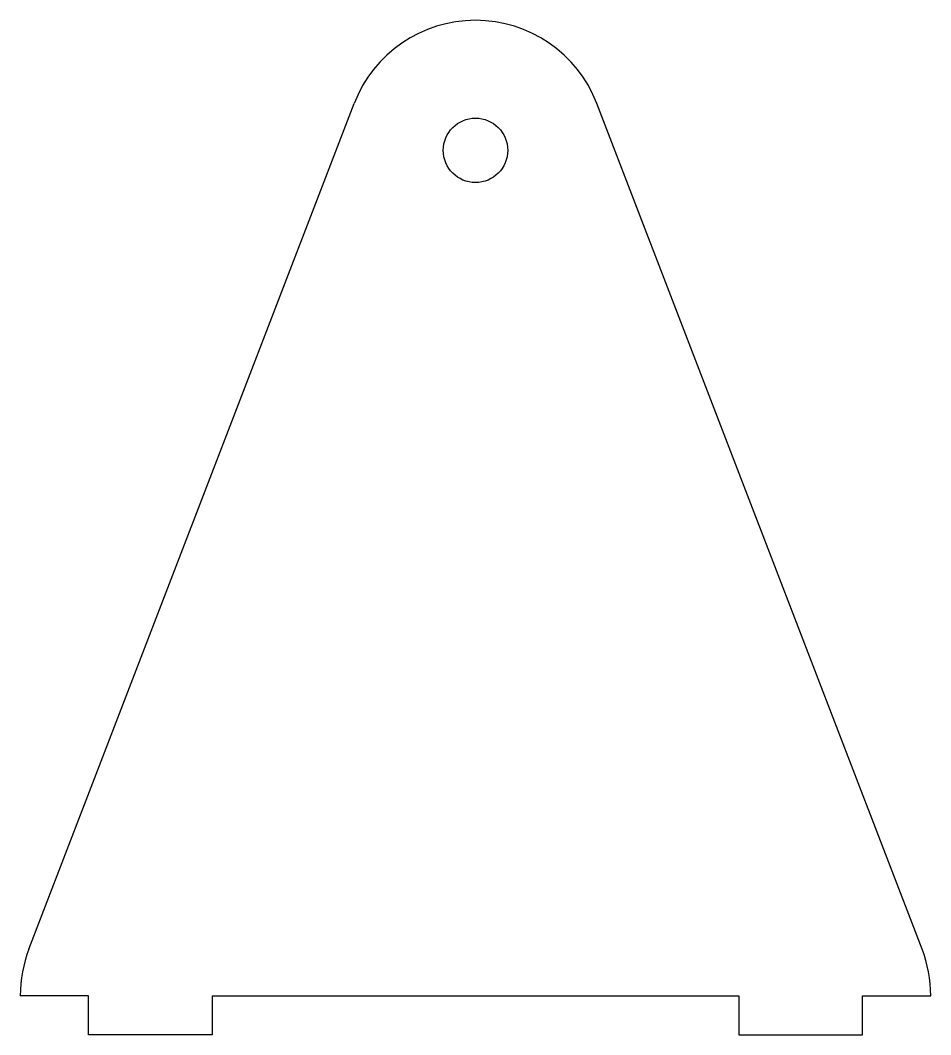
# Model space of a CAD drawing. Extents: x -70 to 70, y -1 to 155.
import ezdxf

# ---------------------------------------------------------------- set-up
doc = ezdxf.new("R2010")
doc.units = 0
doc.layers.add('Binder001', color=7, linetype='CONTINUOUS')

msp = doc.modelspace()

# ---------------------------------------------------------------- linework, layer by layer
at = {"layer": 'Binder001'}
for p, q in [((-68.6669, 11.9421, 44.7612), (-18.6669, 141.942, 44.7612)), ((68.6669, 11.9421, 44.7613), (18.6669, 141.942, 44.7612)), ((-59.5, 4.7625, 44.7613), (-70, 4.7625, 44.7612)), ((-59.5, -1.2375, 44.7613), (-59.5, 4.7625, 44.7613)), ((-40.5, 4.7625, 44.7613), (40.5, 4.7625, 44.7613)), ((-40.5, 4.7625, 44.7613), (-40.5, -1.2375, 44.7613)), ((40.5, 4.7625, 44.7613), (40.5, -1.2375, 44.7613)), ((59.5, -1.2375, 44.7613), (59.5, 4.7625, 44.7613)), ((59.5, 4.7625, 44.7613), (70, 4.7625, 44.7613)), ((-40.5, -1.2375, 44.7613), (-59.5, -1.2375, 44.7613)), ((40.5, -1.2375, 44.7613), (59.5, -1.2375, 44.7613))]:
    msp.add_line(p, q, dxfattribs=at)
msp.add_circle((0, 134.763), 4.95, dxfattribs=at)
for centre, start, end in [((0, 134.763, 44.7612), 90, 158.962), ((0, 134.763, 44.7612), 21.0375, 90), ((-50, 4.7625, 44.7613), 158.962, 180), ((50, 4.7625, 44.7613), 0, 21.0375)]:
    msp.add_arc(centre, 20, start, end, dxfattribs=at)

doc.saveas('drawing.dxf')
